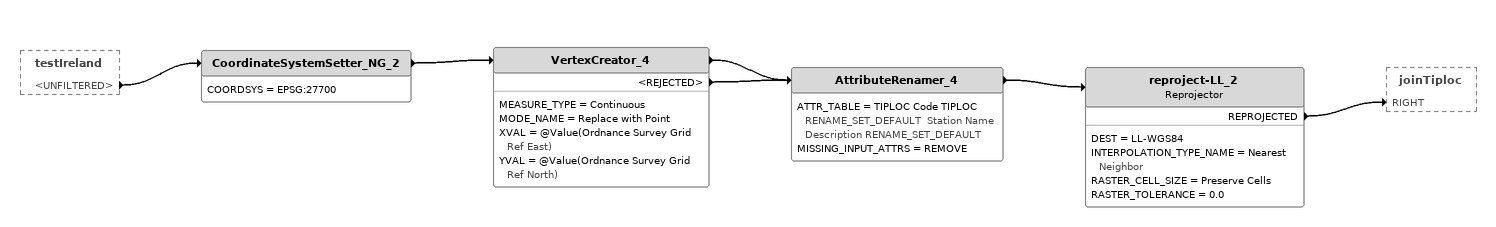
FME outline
testIreland [outside]
    <UNFILTERED> -> CoordinateSystemSetter_NG_2
CoordinateSystemSetter_NG_2
    COORDSYS = EPSG:27700
    -> VertexCreator_4
VertexCreator_4
    MEASURE_TYPE = Continuous
    MODE_NAME = Replace with Point
    XVAL = @Value(Ordnance Survey Grid Ref East)
    YVAL = @Value(Ordnance Survey Grid Ref North)
    -> AttributeRenamer_4
    <REJECTED> -> AttributeRenamer_4
AttributeRenamer_4
    ATTR_TABLE = TIPLOC Code TIPLOC RENAME_SET_DEFAULT  Station Name Description RENAME_SET_DEFAULT
    MISSING_INPUT_ATTRS = REMOVE
    -> reproject-LL_2
reproject-LL_2: Reprojector
    DEST = LL-WGS84
    INTERPOLATION_TYPE_NAME = Nearest Neighbor
    RASTER_CELL_SIZE = Preserve Cells
    RASTER_TOLERANCE = 0.0
    REPROJECTED -> joinTiploc [RIGHT]
